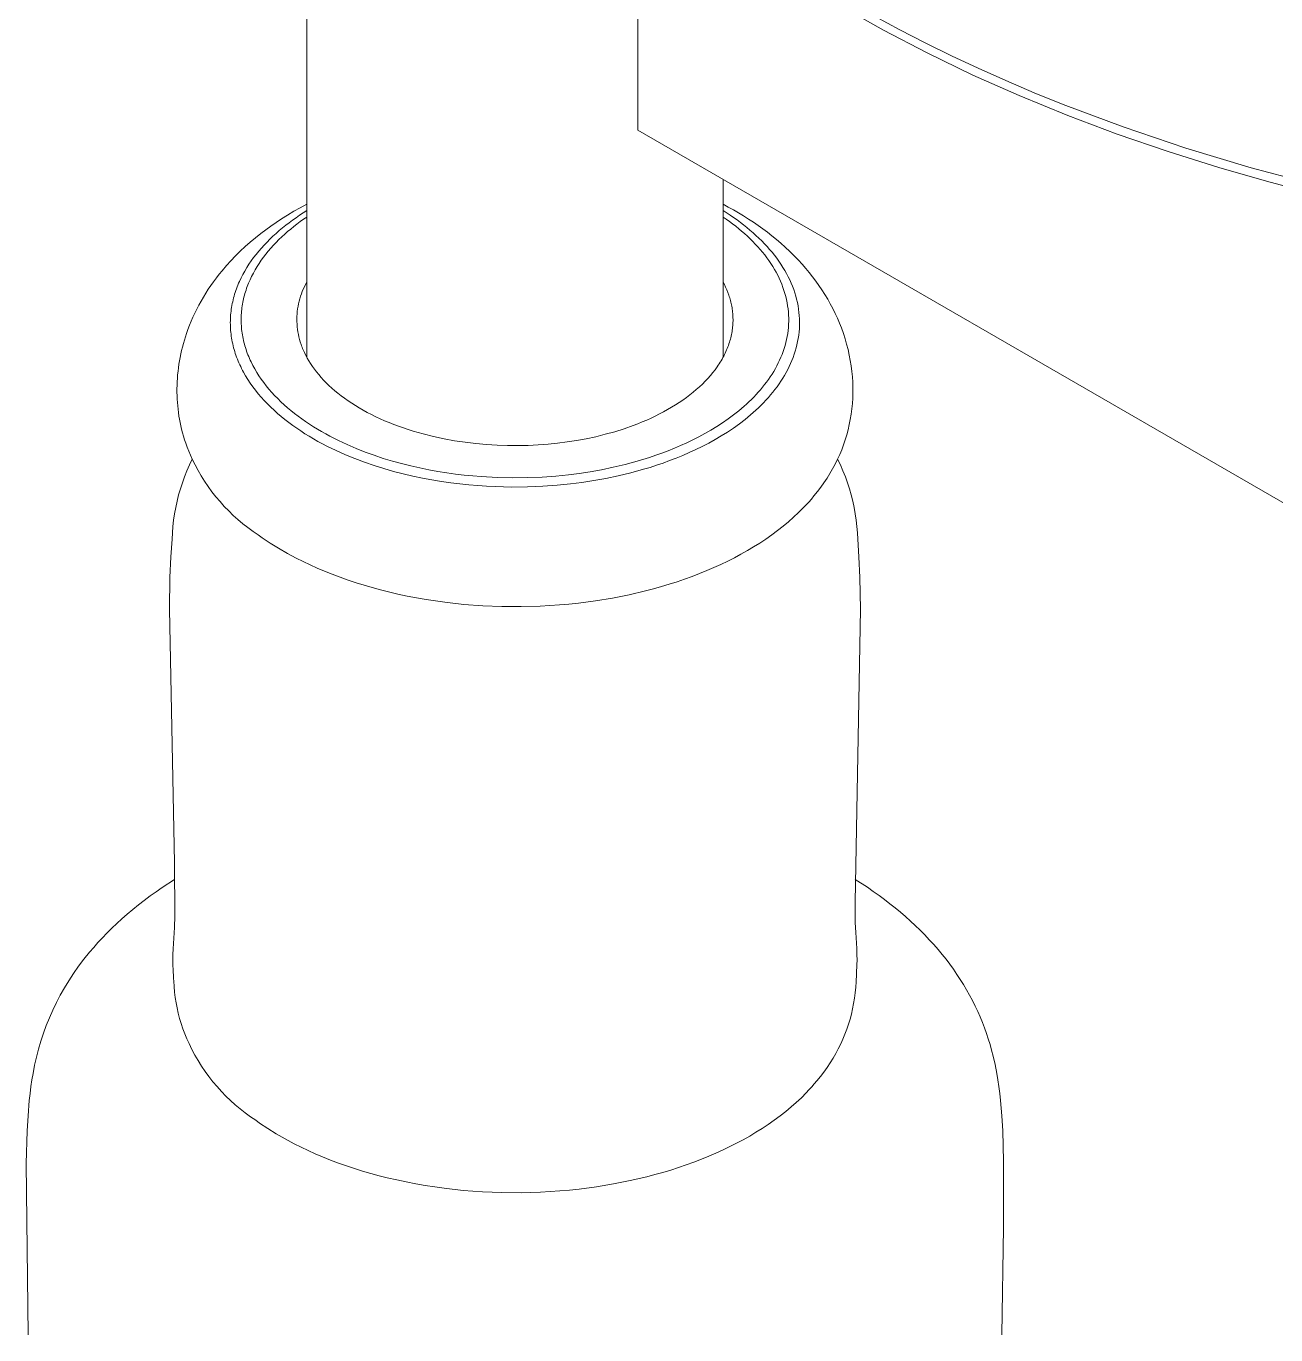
# Model space of a CAD drawing. Header units: inches. Extents: x -12 to 136, y -5 to 104.
# Drawn here: x 118.91 to 124.62, y 55.64 to 61.62 of the extents above; entities that cross this region are included whole.
import ezdxf

# ---------------------------------------------------------------- set-up
doc = ezdxf.new("R2010")
doc.units = ezdxf.units.IN
doc.layers.add('ZANO_R', color=7, linetype='Continuous', lineweight=0)

msp = doc.modelspace()

# ---------------------------------------------------------------- linework, layer by layer
at = {"layer": 'ZANO_R'}
for p, q in [((120.18841, 60.10817), (120.18841, 78.53683)), ((121.70017, 62.39233), (121.70017, 61.14551)), ((122.82327, 61.60246), (122.62817, 61.71258)), ((122.78504, 61.66545), (122.89779, 61.60473)), ((123.02192, 61.49886), (122.82327, 61.60246)), ((122.89779, 61.60473), (123.01387, 61.54499)), ((123.01387, 61.54499), (123.13329, 61.48629)), ((123.23119, 61.39805), (123.02192, 61.49886)), ((123.13329, 61.48629), (123.25601, 61.42872)), ((123.25601, 61.42872), (123.38201, 61.37236)), ((123.44346, 61.30372), (123.23119, 61.39805)), ((123.38201, 61.37236), (123.51125, 61.31728)), ((123.66557, 61.21284), (123.44346, 61.30372)), ((123.51125, 61.31728), (123.64369, 61.26358)), ((123.64369, 61.26358), (123.91796, 61.16059)), ((123.89021, 61.1284), (123.66557, 61.21284)), ((121.70017, 61.14551), (132.94704, 54.65213)), ((124.12379, 61.048), (123.89021, 61.1284)), ((123.91796, 61.16059), (124.20433, 61.06404)), ((124.35947, 60.97398), (124.12379, 61.048)), ((124.20433, 61.06404), (124.50221, 60.97455)), ((124.58987, 60.90808), (124.35947, 60.97398)), ((124.50221, 60.97455), (124.81085, 60.89271)), ((122.08999, 60.92044), (122.08999, 60.10817)), ((124.82183, 60.84785), (124.58987, 60.90808)), ((120.15864, 60.79178), (120.18841, 60.80775)), ((122.08999, 60.80775), (122.11383, 60.79503)), ((120.07263, 60.7405), (120.10074, 60.75815)), ((120.10074, 60.75815), (120.12941, 60.77524)), ((120.13947, 60.74621), (120.12358, 60.73496)), ((120.12941, 60.77524), (120.15864, 60.79178)), ((120.15558, 60.75718), (120.13947, 60.74621)), ((120.18841, 60.77829), (120.15558, 60.75718)), ((120.18841, 60.74922), (120.17324, 60.73878)), ((122.12242, 60.75744), (122.08999, 60.77829)), ((122.08999, 60.74922), (122.10486, 60.73899)), ((122.11383, 60.79503), (122.13743, 60.78189)), ((122.13825, 60.74668), (122.12242, 60.75744)), ((122.13743, 60.78189), (122.16079, 60.76832)), ((122.15379, 60.7357), (122.13825, 60.74668)), ((122.16079, 60.76832), (122.1839, 60.75432)), ((122.1839, 60.75432), (122.20633, 60.74014)), ((119.97833, 60.67381), (120.00118, 60.69114)), ((120.00118, 60.69114), (120.02452, 60.70803)), ((120.02452, 60.70803), (120.04835, 60.72448)), ((120.0626, 60.68716), (120.0481, 60.67451)), ((120.04835, 60.72448), (120.07263, 60.7405)), ((120.07742, 60.69952), (120.0626, 60.68716)), ((120.09254, 60.71161), (120.07742, 60.69952)), ((120.10793, 60.72342), (120.09254, 60.71161)), ((120.11486, 60.69442), (120.10091, 60.68268)), ((120.12358, 60.73496), (120.10793, 60.72342)), ((120.12908, 60.7059), (120.11486, 60.69442)), ((120.14356, 60.71712), (120.12908, 60.7059)), ((120.15829, 60.72808), (120.14356, 60.71712)), ((120.17324, 60.73878), (120.15829, 60.72808)), ((122.10486, 60.73899), (122.11946, 60.72855)), ((122.11946, 60.72855), (122.13378, 60.71791)), ((122.13378, 60.71791), (122.14782, 60.70708)), ((122.14782, 60.70708), (122.16156, 60.69604)), ((122.16904, 60.7245), (122.15379, 60.7357)), ((122.16156, 60.69604), (122.17499, 60.68482)), ((122.18398, 60.71308), (122.16904, 60.7245)), ((122.17499, 60.68482), (122.18811, 60.6734)), ((122.19861, 60.70145), (122.18398, 60.71308)), ((122.21291, 60.68961), (122.19861, 60.70145)), ((122.20633, 60.74014), (122.22849, 60.72555)), ((122.22686, 60.67757), (122.21291, 60.68961)), ((122.22849, 60.72555), (122.25036, 60.71052)), ((122.25036, 60.71052), (122.27192, 60.69506)), ((122.27192, 60.69506), (122.2928, 60.67943)), ((119.90715, 60.6141), (119.93026, 60.63453)), ((119.93026, 60.63453), (119.95399, 60.65444)), ((119.95399, 60.65444), (119.97833, 60.67381)), ((120.00663, 60.63496), (119.99356, 60.62124)), ((120.02009, 60.64841), (120.00663, 60.63496)), ((120.03392, 60.6616), (120.02009, 60.64841)), ((120.0481, 60.67451), (120.03392, 60.6616)), ((120.04823, 60.63322), (120.03592, 60.62023)), ((120.0609, 60.64596), (120.04823, 60.63322)), ((120.07392, 60.65845), (120.0609, 60.64596)), ((120.08726, 60.67069), (120.07392, 60.65845)), ((120.10091, 60.68268), (120.08726, 60.67069)), ((122.18811, 60.6734), (122.20089, 60.6618)), ((122.20089, 60.6618), (122.21332, 60.65003)), ((122.21332, 60.65003), (122.22541, 60.63807)), ((122.22541, 60.63807), (122.23713, 60.62595)), ((122.24046, 60.66532), (122.22686, 60.67757)), ((122.23713, 60.62595), (122.24848, 60.61367)), ((122.25369, 60.65289), (122.24046, 60.66532)), ((122.26654, 60.64026), (122.25369, 60.65289)), ((122.279, 60.62745), (122.26654, 60.64026)), ((122.29106, 60.61446), (122.279, 60.62745)), ((122.2928, 60.67943), (122.31336, 60.66337)), ((122.31336, 60.66337), (122.33357, 60.64688)), ((122.33357, 60.64688), (122.35342, 60.62995)), ((122.35342, 60.62995), (122.37448, 60.61116)), ((119.84175, 60.54966), (119.86288, 60.57166)), ((119.86288, 60.57166), (119.88468, 60.59314)), ((119.88468, 60.59314), (119.90715, 60.6141)), ((119.94551, 60.56382), (119.93465, 60.54886)), ((119.95685, 60.57855), (119.94551, 60.56382)), ((119.96865, 60.59303), (119.95685, 60.57855)), ((119.98089, 60.60726), (119.96865, 60.59303)), ((119.99062, 60.56593), (119.98036, 60.55179)), ((119.99356, 60.62124), (119.98089, 60.60726)), ((120.00132, 60.57985), (119.99062, 60.56593)), ((120.01244, 60.59354), (120.00132, 60.57985)), ((120.02398, 60.607), (120.01244, 60.59354)), ((120.03592, 60.62023), (120.02398, 60.607)), ((122.24848, 60.61367), (122.25945, 60.60122)), ((122.25945, 60.60122), (122.27002, 60.58863)), ((122.27002, 60.58863), (122.28019, 60.57588)), ((122.28019, 60.57588), (122.28996, 60.563)), ((122.30271, 60.60131), (122.29106, 60.61446)), ((122.31394, 60.58798), (122.30271, 60.60131)), ((122.32474, 60.5745), (122.31394, 60.58798)), ((122.33509, 60.56087), (122.32474, 60.5745)), ((122.37448, 60.61116), (122.39506, 60.59185)), ((122.39506, 60.59185), (122.41516, 60.57204)), ((122.41516, 60.57204), (122.43473, 60.55171)), ((119.78825, 60.4876), (119.80163, 60.50408)), ((119.80163, 60.50408), (119.82133, 60.52713)), ((119.82133, 60.52713), (119.84175, 60.54966)), ((119.91444, 60.51825), (119.90512, 60.50261)), ((119.92428, 60.53367), (119.91444, 60.51825)), ((119.93465, 60.54886), (119.92428, 60.53367)), ((119.95243, 60.50811), (119.94412, 60.49315)), ((119.96126, 60.52287), (119.95243, 60.50811)), ((119.97057, 60.53743), (119.96126, 60.52287)), ((119.98036, 60.55179), (119.97057, 60.53743)), ((122.28996, 60.563), (122.2993, 60.54998)), ((122.2993, 60.54998), (122.30822, 60.53684)), ((122.30822, 60.53684), (122.31671, 60.52357)), ((122.31671, 60.52357), (122.32475, 60.5102)), ((122.32475, 60.5102), (122.33235, 60.49672)), ((122.34499, 60.54709), (122.33509, 60.56087)), ((122.35444, 60.53317), (122.34499, 60.54709)), ((122.36342, 60.51913), (122.35444, 60.53317)), ((122.37192, 60.50496), (122.36342, 60.51913)), ((122.37994, 60.49068), (122.37192, 60.50496)), ((122.43473, 60.55171), (122.45145, 60.53346)), ((122.45145, 60.53346), (122.46774, 60.51482)), ((122.46774, 60.51482), (122.48357, 60.4958)), ((119.75026, 60.43649), (119.76255, 60.4538)), ((119.76255, 60.4538), (119.77522, 60.47084)), ((119.77522, 60.47084), (119.78825, 60.4876)), ((119.87695, 60.44632), (119.87351, 60.4381)), ((119.88054, 60.4545), (119.87695, 60.44632)), ((119.88815, 60.47073), (119.88054, 60.4545)), ((119.89636, 60.48677), (119.88815, 60.47073)), ((119.90512, 60.50261), (119.89636, 60.48677)), ((119.92239, 60.44721), (119.91925, 60.43941)), ((119.92908, 60.4627), (119.92239, 60.44721)), ((119.93633, 60.47801), (119.92908, 60.4627)), ((119.94412, 60.49315), (119.93633, 60.47801)), ((120.18274, 60.44149), (120.18841, 60.45181)), ((122.08999, 60.45181), (122.09602, 60.44031)), ((122.33235, 60.49672), (122.3395, 60.48314)), ((122.3395, 60.48314), (122.34619, 60.46947)), ((122.34619, 60.46947), (122.35241, 60.45571)), ((122.35241, 60.45571), (122.35817, 60.44188)), ((122.38747, 60.4763), (122.37994, 60.49068)), ((122.39451, 60.46182), (122.38747, 60.4763)), ((122.40105, 60.44725), (122.39451, 60.46182)), ((122.40708, 60.4326), (122.40105, 60.44725)), ((122.48357, 60.4958), (122.49892, 60.47639)), ((122.49892, 60.47639), (122.51379, 60.45661)), ((122.51379, 60.45661), (122.52815, 60.43646)), ((119.71577, 60.38296), (119.72686, 60.40106)), ((119.72686, 60.40106), (119.73836, 60.41891)), ((119.73836, 60.41891), (119.75026, 60.43649)), ((119.85618, 60.38791), (119.85385, 60.37942)), ((119.85867, 60.39637), (119.85618, 60.38791)), ((119.86132, 60.40479), (119.85867, 60.39637)), ((119.86413, 60.41317), (119.86132, 60.40479)), ((119.8671, 60.42152), (119.86413, 60.41317)), ((119.87023, 60.42983), (119.8671, 60.42152)), ((119.87351, 60.4381), (119.87023, 60.42983)), ((119.90349, 60.39185), (119.90138, 60.38381)), ((119.90574, 60.39986), (119.90349, 60.39185)), ((119.90815, 60.40784), (119.90574, 60.39986)), ((119.9107, 60.41578), (119.90815, 60.40784)), ((119.91341, 60.4237), (119.9107, 60.41578)), ((119.91626, 60.43157), (119.91341, 60.4237)), ((119.91925, 60.43941), (119.91626, 60.43157)), ((120.15643, 60.37605), (120.15988, 60.38731)), ((120.15988, 60.38731), (120.16371, 60.39845)), ((120.16371, 60.39845), (120.16791, 60.40945)), ((120.16791, 60.40945), (120.17249, 60.42029)), ((120.17249, 60.42029), (120.17744, 60.43098)), ((120.17744, 60.43098), (120.18274, 60.44149)), ((122.09602, 60.44031), (122.10166, 60.42861)), ((122.10166, 60.42861), (122.10691, 60.41673)), ((122.10691, 60.41673), (122.11178, 60.40468)), ((122.11178, 60.40468), (122.11624, 60.39249)), ((122.11624, 60.39249), (122.11834, 60.38623)), ((122.11834, 60.38623), (122.12032, 60.37994)), ((122.35817, 60.44188), (122.36346, 60.42799)), ((122.36346, 60.42799), (122.36827, 60.41404)), ((122.36827, 60.41404), (122.3726, 60.40003)), ((122.3726, 60.40003), (122.37646, 60.38599)), ((122.37646, 60.38599), (122.37983, 60.37191)), ((122.41261, 60.41788), (122.40708, 60.4326)), ((122.41762, 60.4031), (122.41261, 60.41788)), ((122.42212, 60.38827), (122.41762, 60.4031)), ((122.4261, 60.37339), (122.42212, 60.38827)), ((122.52815, 60.43646), (122.54199, 60.41595)), ((122.54199, 60.41595), (122.55527, 60.39507)), ((122.55527, 60.39507), (122.56794, 60.37395)), ((119.67697, 60.31069), (119.68594, 60.32887)), ((119.68594, 60.32887), (119.69532, 60.34685)), ((119.69532, 60.34685), (119.7051, 60.36461)), ((119.7051, 60.36461), (119.71577, 60.38296)), ((119.84337, 60.32786), (119.84222, 60.31918)), ((119.84469, 60.33652), (119.84337, 60.32786)), ((119.84619, 60.34515), (119.84469, 60.33652)), ((119.84785, 60.35376), (119.84619, 60.34515)), ((119.84968, 60.36234), (119.84785, 60.35376)), ((119.85168, 60.3709), (119.84968, 60.36234)), ((119.85385, 60.37942), (119.85168, 60.3709)), ((119.89102, 60.3268), (119.89018, 60.31857)), ((119.89203, 60.33501), (119.89102, 60.3268)), ((119.89319, 60.3432), (119.89203, 60.33501)), ((119.89452, 60.35137), (119.89319, 60.3432)), ((119.896, 60.35952), (119.89452, 60.35137)), ((119.89764, 60.36764), (119.896, 60.35952)), ((119.89943, 60.37574), (119.89764, 60.36764)), ((119.90138, 60.38381), (119.89943, 60.37574)), ((120.14507, 60.31836), (120.14655, 60.33004)), ((120.14655, 60.33004), (120.14843, 60.34166)), ((120.14843, 60.34166), (120.1507, 60.35321)), ((120.1507, 60.35321), (120.15337, 60.36468)), ((120.15337, 60.36468), (120.15643, 60.37605)), ((122.12032, 60.37994), (122.1222, 60.3736)), ((122.1222, 60.3736), (122.12395, 60.36723)), ((122.12395, 60.36723), (122.12559, 60.36081)), ((122.12559, 60.36081), (122.12712, 60.35436)), ((122.12712, 60.35436), (122.12852, 60.34787)), ((122.12852, 60.34787), (122.12979, 60.34135)), ((122.12979, 60.34135), (122.13095, 60.33479)), ((122.13095, 60.33479), (122.13197, 60.32819)), ((122.13197, 60.32819), (122.13287, 60.32156)), ((122.37983, 60.37191), (122.38273, 60.3578)), ((122.38273, 60.3578), (122.38513, 60.34368)), ((122.38513, 60.34368), (122.38706, 60.32954)), ((122.38706, 60.32954), (122.3885, 60.31541)), ((122.42956, 60.35847), (122.4261, 60.37339)), ((122.4325, 60.34353), (122.42956, 60.35847)), ((122.43492, 60.32858), (122.4325, 60.34353)), ((122.43682, 60.31361), (122.43492, 60.32858)), ((122.56794, 60.37395), (122.58003, 60.35248)), ((122.58003, 60.35248), (122.59153, 60.3307)), ((122.59153, 60.3307), (122.60242, 60.3086)), ((119.65246, 60.25448), (119.66022, 60.27349)), ((119.66022, 60.27349), (119.66843, 60.29231)), ((119.66843, 60.29231), (119.67697, 60.31069)), ((119.83908, 60.27549), (119.83899, 60.26671)), ((119.83899, 60.26671), (119.83907, 60.25792)), ((119.83936, 60.28426), (119.83908, 60.27549)), ((119.83981, 60.29301), (119.83936, 60.28426)), ((119.84044, 60.30175), (119.83981, 60.29301)), ((119.84124, 60.31047), (119.84044, 60.30175)), ((119.84222, 60.31918), (119.84124, 60.31047)), ((119.88843, 60.28549), (119.8884, 60.27719)), ((119.8884, 60.27719), (119.88854, 60.26889)), ((119.88862, 60.29378), (119.88843, 60.28549)), ((119.88854, 60.26889), (119.88884, 60.26057)), ((119.88898, 60.30206), (119.88862, 60.29378)), ((119.8895, 60.31032), (119.88898, 60.30206)), ((119.89018, 60.31857), (119.8895, 60.31032)), ((120.14302, 60.28311), (120.1433, 60.29488)), ((120.14315, 60.27133), (120.14302, 60.28311)), ((120.14367, 60.25957), (120.14315, 60.27133)), ((120.1433, 60.29488), (120.14398, 60.30663)), ((120.14398, 60.30663), (120.14507, 60.31836)), ((122.13287, 60.32156), (122.13364, 60.3149)), ((122.13364, 60.3149), (122.13428, 60.30821)), ((122.13428, 60.30821), (122.13478, 60.30149)), ((122.13478, 60.30149), (122.13515, 60.29474)), ((122.13524, 60.26749), (122.13491, 60.26061)), ((122.13515, 60.29474), (122.13538, 60.28797)), ((122.13543, 60.27434), (122.13524, 60.26749)), ((122.13538, 60.28797), (122.13548, 60.28116)), ((122.13548, 60.28116), (122.13543, 60.27434)), ((122.3885, 60.31541), (122.38946, 60.30128)), ((122.38946, 60.30128), (122.38994, 60.28717)), ((122.38995, 60.27308), (122.38948, 60.25902)), ((122.38994, 60.28717), (122.38995, 60.27308)), ((122.4382, 60.29865), (122.43682, 60.31361)), ((122.43906, 60.28369), (122.4382, 60.29865)), ((122.43941, 60.26876), (122.43906, 60.28369)), ((122.43924, 60.25385), (122.43941, 60.26876)), ((122.60242, 60.3086), (122.61237, 60.28693)), ((122.61237, 60.28693), (122.62171, 60.26499)), ((122.62171, 60.26499), (122.63044, 60.2428)), ((119.63362, 60.20162), (119.63866, 60.21688)), ((119.63866, 60.21688), (119.64534, 60.23576)), ((119.64534, 60.23576), (119.65246, 60.25448)), ((119.83907, 60.25792), (119.83932, 60.24912)), ((119.83932, 60.24912), (119.83976, 60.24032)), ((119.83976, 60.24032), (119.84038, 60.23151)), ((119.84038, 60.23151), (119.84118, 60.2227)), ((119.84118, 60.2227), (119.84215, 60.21388)), ((119.84215, 60.21388), (119.84331, 60.20507)), ((119.84331, 60.20507), (119.84465, 60.19626)), ((119.88884, 60.26057), (119.88932, 60.25225)), ((119.88932, 60.25225), (119.88995, 60.24393)), ((119.88995, 60.24393), (119.89076, 60.2356)), ((119.89076, 60.2356), (119.89173, 60.22727)), ((119.89173, 60.22727), (119.89287, 60.21894)), ((119.89287, 60.21894), (119.89418, 60.21062)), ((119.89418, 60.21062), (119.89565, 60.2023)), ((120.1446, 60.24783), (120.14367, 60.25957)), ((120.14592, 60.23613), (120.1446, 60.24783)), ((120.14765, 60.22448), (120.14592, 60.23613)), ((120.14977, 60.2129), (120.14765, 60.22448)), ((120.15228, 60.2014), (120.14977, 60.2129)), ((122.12698, 60.20501), (122.1253, 60.198)), ((122.12849, 60.21201), (122.12698, 60.20501)), ((122.12986, 60.21899), (122.12849, 60.21201)), ((122.13107, 60.22597), (122.12986, 60.21899)), ((122.13214, 60.23293), (122.13107, 60.22597)), ((122.13305, 60.23988), (122.13214, 60.23293)), ((122.13382, 60.24681), (122.13305, 60.23988)), ((122.13444, 60.25372), (122.13382, 60.24681)), ((122.13491, 60.26061), (122.13444, 60.25372)), ((122.38525, 60.2171), (122.38292, 60.20325)), ((122.38713, 60.23102), (122.38525, 60.2171)), ((122.38854, 60.245), (122.38713, 60.23102)), ((122.38948, 60.25902), (122.38854, 60.245)), ((122.43349, 60.19468), (122.43568, 60.20939)), ((122.43568, 60.20939), (122.43737, 60.22416)), ((122.43737, 60.22416), (122.43855, 60.23898)), ((122.43855, 60.23898), (122.43924, 60.25385)), ((122.63044, 60.2428), (122.63974, 60.21688)), ((122.63974, 60.21688), (122.64758, 60.19266)), ((119.61646, 60.13965), (119.6203, 60.15527)), ((119.6203, 60.15527), (119.62444, 60.1708)), ((119.62444, 60.1708), (119.62888, 60.18625)), ((119.62888, 60.18625), (119.63362, 60.20162)), ((119.84465, 60.19626), (119.84617, 60.18745)), ((119.84617, 60.18745), (119.84787, 60.17865)), ((119.84787, 60.17865), (119.84975, 60.16986)), ((119.84975, 60.16986), (119.85181, 60.16108)), ((119.85181, 60.16108), (119.85405, 60.15231)), ((119.85405, 60.15231), (119.85647, 60.14355)), ((119.89565, 60.2023), (119.89729, 60.19399)), ((119.89729, 60.19399), (119.8991, 60.18568)), ((119.8991, 60.18568), (119.90108, 60.17739)), ((119.90108, 60.17739), (119.90323, 60.1691)), ((119.90323, 60.1691), (119.90554, 60.16083)), ((119.90554, 60.16083), (119.90802, 60.15258)), ((119.90802, 60.15258), (119.91066, 60.14433)), ((120.15519, 60.18999), (120.15228, 60.2014)), ((120.15848, 60.17868), (120.15519, 60.18999)), ((120.16216, 60.1675), (120.15848, 60.17868)), ((120.16438, 60.16126), (120.16216, 60.1675)), ((120.16673, 60.15501), (120.16438, 60.16126)), ((120.16921, 60.14874), (120.16673, 60.15501)), ((120.17182, 60.14246), (120.16921, 60.14874)), ((122.10924, 60.14885), (122.10631, 60.14184)), ((122.11201, 60.15588), (122.10924, 60.14885)), ((122.11462, 60.1629), (122.11201, 60.15588)), ((122.11707, 60.16992), (122.11462, 60.1629)), ((122.11936, 60.17695), (122.11707, 60.16992)), ((122.1215, 60.18397), (122.11936, 60.17695)), ((122.12348, 60.19099), (122.1215, 60.18397)), ((122.1253, 60.198), (122.12348, 60.19099)), ((122.36912, 60.14858), (122.36458, 60.13514)), ((122.37323, 60.16212), (122.36912, 60.14858)), ((122.37691, 60.17575), (122.37323, 60.16212)), ((122.38014, 60.18946), (122.37691, 60.17575)), ((122.38292, 60.20325), (122.38014, 60.18946)), ((122.41988, 60.13662), (122.424, 60.151)), ((122.424, 60.151), (122.42764, 60.16547)), ((122.42764, 60.16547), (122.43081, 60.18004)), ((122.43081, 60.18004), (122.43349, 60.19468)), ((122.64758, 60.19266), (122.65467, 60.16821)), ((122.65467, 60.16821), (122.66101, 60.14355)), ((119.60423, 60.0765), (119.60682, 60.0924)), ((119.60682, 60.0924), (119.60972, 60.10822)), ((119.60972, 60.10822), (119.61294, 60.12397)), ((119.61294, 60.12397), (119.61646, 60.13965)), ((119.85647, 60.14355), (119.85907, 60.13481)), ((119.85907, 60.13481), (119.86185, 60.12608)), ((119.86185, 60.12608), (119.86481, 60.11738)), ((119.86481, 60.11738), (119.86795, 60.10869)), ((119.86795, 60.10869), (119.87126, 60.10003)), ((119.87126, 60.10003), (119.87475, 60.09139)), ((119.87475, 60.09139), (119.87841, 60.08278)), ((119.91066, 60.14433), (119.91347, 60.13611)), ((119.91347, 60.13611), (119.91644, 60.12791)), ((119.91644, 60.12791), (119.91958, 60.11973)), ((119.91958, 60.11973), (119.92289, 60.11157)), ((119.92289, 60.11157), (119.92635, 60.10343)), ((119.92635, 60.10343), (119.92998, 60.09532)), ((119.92998, 60.09532), (119.93377, 60.08724)), ((119.93377, 60.08724), (119.94183, 60.07117)), ((120.17745, 60.12988), (120.17182, 60.14246)), ((120.18362, 60.11727), (120.17745, 60.12988)), ((120.19035, 60.10463), (120.18362, 60.11727)), ((120.19764, 60.09199), (120.19035, 60.10463)), ((120.20549, 60.07936), (120.19764, 60.09199)), ((122.07716, 60.08609), (122.0728, 60.07919)), ((122.08136, 60.093), (122.07716, 60.08609)), ((122.08541, 60.09994), (122.08136, 60.093)), ((122.08929, 60.10689), (122.08541, 60.09994)), ((122.09302, 60.11385), (122.08929, 60.10689)), ((122.09658, 60.12083), (122.09302, 60.11385)), ((122.09998, 60.12783), (122.09658, 60.12083)), ((122.10323, 60.13483), (122.09998, 60.12783)), ((122.10631, 60.14184), (122.10323, 60.13483)), ((122.34848, 60.09545), (122.3423, 60.08246)), ((122.35425, 60.10857), (122.34848, 60.09545)), ((122.35963, 60.1218), (122.35425, 60.10857)), ((122.36458, 60.13514), (122.35963, 60.1218)), ((122.39883, 60.08016), (122.40476, 60.0941)), ((122.40476, 60.0941), (122.41025, 60.10816)), ((122.41025, 60.10816), (122.4153, 60.12233)), ((122.4153, 60.12233), (122.41988, 60.13662)), ((122.66101, 60.14355), (122.66657, 60.11871)), ((122.66657, 60.11871), (122.67131, 60.09396)), ((122.67131, 60.09396), (122.67527, 60.06907)), ((119.59711, 60.01249), (119.5984, 60.02854)), ((119.5984, 60.02854), (119.60002, 60.04457)), ((119.60002, 60.04457), (119.60196, 60.06056)), ((119.60196, 60.06056), (119.60423, 60.0765)), ((119.87841, 60.08278), (119.88225, 60.0742)), ((119.88225, 60.0742), (119.88627, 60.06565)), ((119.88627, 60.06565), (119.89046, 60.05713)), ((119.89046, 60.05713), (119.89481, 60.04864)), ((119.89481, 60.04864), (119.89934, 60.04019)), ((119.89934, 60.04019), (119.90891, 60.02339)), ((119.94183, 60.07117), (119.95052, 60.05523)), ((119.95052, 60.05523), (119.95983, 60.03943)), ((119.95983, 60.03943), (119.96976, 60.02378)), ((120.21393, 60.06673), (120.20549, 60.07936)), ((120.22294, 60.05413), (120.21393, 60.06673)), ((120.23253, 60.04158), (120.22294, 60.05413)), ((120.24272, 60.02907), (120.23253, 60.04158)), ((120.25349, 60.01663), (120.24272, 60.02907)), ((122.04331, 60.03836), (122.03223, 60.025)), ((122.05377, 60.05186), (122.04331, 60.03836)), ((122.0636, 60.06547), (122.05377, 60.05186)), ((122.06828, 60.07232), (122.0636, 60.06547)), ((122.0728, 60.07919), (122.06828, 60.07232)), ((122.31382, 60.0318), (122.30579, 60.01949)), ((122.32149, 60.04426), (122.31382, 60.0318)), ((122.3288, 60.05686), (122.32149, 60.04426)), ((122.33574, 60.06959), (122.3288, 60.05686)), ((122.3423, 60.08246), (122.33574, 60.06959)), ((122.36289, 60.01251), (122.37088, 60.02575)), ((122.37088, 60.02575), (122.37848, 60.03914)), ((122.37848, 60.03914), (122.38568, 60.05268)), ((122.38568, 60.05268), (122.39247, 60.06635)), ((122.39247, 60.06635), (122.39883, 60.08016)), ((122.67527, 60.06907), (122.67844, 60.04407)), ((122.67844, 60.04407), (122.68081, 60.01898)), ((119.59523, 59.96421), (119.59552, 59.98032)), ((119.59552, 59.98032), (119.59615, 59.99641)), ((119.59615, 59.99641), (119.59711, 60.01249)), ((119.90891, 60.02339), (119.91914, 60.00676)), ((119.91914, 60.00676), (119.93002, 59.9903)), ((119.93002, 59.9903), (119.94154, 59.97403)), ((119.94154, 59.97403), (119.95369, 59.95796)), ((119.96976, 60.02378), (119.98029, 60.0083)), ((119.98029, 60.0083), (119.99141, 59.993)), ((119.99141, 59.993), (120.0031, 59.97788)), ((120.0031, 59.97788), (120.01536, 59.96297)), ((120.26485, 60.00426), (120.25349, 60.01663)), ((120.27681, 59.99198), (120.26485, 60.00426)), ((120.28935, 59.97981), (120.27681, 59.99198)), ((120.30248, 59.96776), (120.28935, 59.97981)), ((120.3162, 59.95583), (120.30248, 59.96776)), ((121.98189, 59.97315), (121.96785, 59.96066)), ((121.99536, 59.98585), (121.98189, 59.97315)), ((122.00824, 59.99873), (121.99536, 59.98585)), ((122.02054, 60.01178), (122.00824, 59.99873)), ((122.03223, 60.025), (122.02054, 60.01178)), ((122.27038, 59.9718), (122.26075, 59.96028)), ((122.27971, 59.98348), (122.27038, 59.9718)), ((122.28873, 59.99533), (122.27971, 59.98348)), ((122.29743, 60.00734), (122.28873, 59.99533)), ((122.30579, 60.01949), (122.29743, 60.00734)), ((122.32719, 59.96117), (122.33665, 59.97375)), ((122.33665, 59.97375), (122.34576, 59.98651)), ((122.34576, 59.98651), (122.35451, 59.99943)), ((122.35451, 59.99943), (122.36289, 60.01251)), ((122.68081, 60.01898), (122.68234, 59.9946)), ((122.68234, 59.9946), (122.6831, 59.97017)), ((122.6831, 59.97017), (122.68309, 59.94574)), ((119.59526, 59.94865), (119.59523, 59.96421)), ((119.59562, 59.93309), (119.59526, 59.94865)), ((119.59629, 59.91754), (119.59562, 59.93309)), ((119.59728, 59.902), (119.59629, 59.91754)), ((119.95369, 59.95796), (119.96646, 59.94209)), ((119.96646, 59.94209), (119.97982, 59.92645)), ((119.97982, 59.92645), (119.99376, 59.91104)), ((119.99376, 59.91104), (120.00826, 59.89587)), ((120.01536, 59.96297), (120.02817, 59.94826)), ((120.02817, 59.94826), (120.04151, 59.93377)), ((120.04151, 59.93377), (120.05537, 59.91951)), ((120.05537, 59.91951), (120.06973, 59.90549)), ((120.33049, 59.94405), (120.3162, 59.95583)), ((120.34536, 59.93243), (120.33049, 59.94405)), ((120.3608, 59.92098), (120.34536, 59.93243)), ((120.3768, 59.90971), (120.3608, 59.92098)), ((120.39335, 59.89865), (120.3768, 59.90971)), ((121.90629, 59.91296), (121.88964, 59.90166)), ((121.92246, 59.92453), (121.90629, 59.91296)), ((121.93812, 59.93634), (121.92246, 59.92453)), ((121.95325, 59.94839), (121.93812, 59.93634)), ((121.96785, 59.96066), (121.95325, 59.94839)), ((122.21941, 59.91591), (122.20843, 59.90526)), ((122.23015, 59.92674), (122.21941, 59.91591)), ((122.24062, 59.93775), (122.23015, 59.92674)), ((122.25082, 59.94893), (122.24062, 59.93775)), ((122.26075, 59.96028), (122.25082, 59.94893)), ((122.27504, 59.90091), (122.28608, 59.91259)), ((122.28608, 59.91259), (122.29683, 59.92446)), ((122.29683, 59.92446), (122.30727, 59.93652)), ((122.30727, 59.93652), (122.3174, 59.94875)), ((122.3174, 59.94875), (122.32719, 59.96117)), ((122.6823, 59.92132), (122.68073, 59.89694)), ((122.68309, 59.94574), (122.6823, 59.92132)), ((119.59859, 59.88649), (119.59728, 59.902)), ((119.60022, 59.87102), (119.59859, 59.88649)), ((119.60217, 59.85558), (119.60022, 59.87102)), ((119.60444, 59.84018), (119.60217, 59.85558)), ((120.00826, 59.89587), (120.02331, 59.88096)), ((120.02331, 59.88096), (120.03889, 59.8663)), ((120.03889, 59.8663), (120.05497, 59.85192)), ((120.05497, 59.85192), (120.07154, 59.83781)), ((120.06973, 59.90549), (120.08457, 59.89171)), ((120.08457, 59.89171), (120.09988, 59.87819)), ((120.09988, 59.87819), (120.11564, 59.86492)), ((120.11564, 59.86492), (120.13183, 59.85192)), ((120.13183, 59.85192), (120.14844, 59.8392)), ((120.41043, 59.88779), (120.39335, 59.89865)), ((120.42804, 59.87716), (120.41043, 59.88779)), ((120.44617, 59.86676), (120.42804, 59.87716)), ((120.4648, 59.85661), (120.44617, 59.86676)), ((120.48391, 59.84673), (120.4648, 59.85661)), ((120.50348, 59.83711), (120.48391, 59.84673)), ((121.79971, 59.84937), (121.78054, 59.83982)), ((121.81851, 59.85924), (121.79971, 59.84937)), ((121.83693, 59.86941), (121.81851, 59.85924)), ((121.85494, 59.87987), (121.83693, 59.86941)), ((121.87251, 59.89063), (121.85494, 59.87987)), ((121.88964, 59.90166), (121.87251, 59.89063)), ((122.16221, 59.86447), (122.13787, 59.84518)), ((122.17409, 59.8744), (122.16221, 59.86447)), ((122.18575, 59.8845), (122.17409, 59.8744)), ((122.19721, 59.89479), (122.18575, 59.8845)), ((122.20843, 59.90526), (122.19721, 59.89479)), ((122.21584, 59.84537), (122.22817, 59.85609)), ((122.22817, 59.85609), (122.24027, 59.867)), ((122.24027, 59.867), (122.25213, 59.87811)), ((122.25213, 59.87811), (122.26372, 59.88941)), ((122.26372, 59.88941), (122.27504, 59.90091)), ((122.67521, 59.8484), (122.67126, 59.82429)), ((122.67837, 59.87262), (122.67521, 59.8484)), ((122.68073, 59.89694), (122.67837, 59.87262)), ((119.607, 59.82506), (119.60444, 59.84018)), ((119.60988, 59.80999), (119.607, 59.82506)), ((119.61307, 59.79499), (119.60988, 59.80999)), ((119.61657, 59.78006), (119.61307, 59.79499)), ((120.07154, 59.83781), (120.08859, 59.82399)), ((120.08859, 59.82399), (120.10608, 59.81047)), ((120.10608, 59.81047), (120.12399, 59.79724)), ((120.12399, 59.79724), (120.14232, 59.78431)), ((120.14844, 59.8392), (120.16543, 59.82675)), ((120.16543, 59.82675), (120.1828, 59.81458)), ((120.1828, 59.81458), (120.20053, 59.8027)), ((120.20053, 59.8027), (120.21859, 59.79112)), ((120.21859, 59.79112), (120.23697, 59.77983)), ((120.52351, 59.82778), (120.50348, 59.83711)), ((120.54397, 59.81874), (120.52351, 59.82778)), ((120.56484, 59.81), (120.54397, 59.81874)), ((120.58611, 59.80157), (120.56484, 59.81)), ((120.60774, 59.79347), (120.58611, 59.80157)), ((120.62972, 59.78569), (120.60774, 59.79347)), ((121.68001, 59.79691), (121.63805, 59.78209)), ((121.70066, 59.80483), (121.68001, 59.79691)), ((121.72106, 59.81309), (121.70066, 59.80483)), ((121.74119, 59.82167), (121.72106, 59.81309)), ((121.76103, 59.83059), (121.74119, 59.82167)), ((121.78054, 59.83982), (121.76103, 59.83059)), ((122.06089, 59.7918), (122.03417, 59.7755)), ((122.08713, 59.80885), (122.06089, 59.7918)), ((122.11282, 59.82664), (122.08713, 59.80885)), ((122.13787, 59.84518), (122.11282, 59.82664)), ((122.13748, 59.78528), (122.16435, 59.80451)), ((122.16435, 59.80451), (122.1905, 59.82454)), ((122.1905, 59.82454), (122.20328, 59.83486)), ((122.20328, 59.83486), (122.21584, 59.84537)), ((122.66659, 59.80073), (122.66115, 59.77733)), ((122.67126, 59.82429), (122.66659, 59.80073)), ((119.62072, 59.76397), (119.61657, 59.78006)), ((119.62524, 59.74797), (119.62072, 59.76397)), ((119.63013, 59.73208), (119.62524, 59.74797)), ((119.63537, 59.71631), (119.63013, 59.73208)), ((120.14232, 59.78431), (120.16103, 59.7717)), ((120.16103, 59.7717), (120.1801, 59.7594)), ((120.1801, 59.7594), (120.19952, 59.74742)), ((120.19952, 59.74742), (120.21926, 59.73575)), ((120.21926, 59.73575), (120.2393, 59.72442)), ((120.23697, 59.77983), (120.25564, 59.76884)), ((120.25564, 59.76884), (120.27459, 59.75815)), ((120.27459, 59.75815), (120.2938, 59.74776)), ((120.2938, 59.74776), (120.33292, 59.7279)), ((120.33292, 59.7279), (120.37285, 59.70925)), ((120.65203, 59.77825), (120.62972, 59.78569)), ((120.67464, 59.77115), (120.65203, 59.77825)), ((120.72068, 59.75801), (120.67464, 59.77115)), ((120.76764, 59.74629), (120.72068, 59.75801)), ((120.81532, 59.73603), (120.76764, 59.74629)), ((120.86353, 59.72725), (120.81532, 59.73603)), ((120.91206, 59.71994), (120.86353, 59.72725)), ((121.42105, 59.72829), (121.37741, 59.72147)), ((121.46482, 59.73638), (121.42105, 59.72829)), ((121.50858, 59.74579), (121.46482, 59.73638)), ((121.55215, 59.75653), (121.50858, 59.74579)), ((121.59536, 59.76863), (121.55215, 59.75653)), ((121.63805, 59.78209), (121.59536, 59.76863)), ((121.95178, 59.73098), (121.9238, 59.71758)), ((121.97954, 59.7451), (121.95178, 59.73098)), ((122.00703, 59.75993), (121.97954, 59.7451)), ((122.03417, 59.7755), (122.00703, 59.75993)), ((122.02439, 59.7164), (122.05334, 59.73243)), ((122.05334, 59.73243), (122.08189, 59.74924)), ((122.08189, 59.74924), (122.10996, 59.76686)), ((122.10996, 59.76686), (122.13748, 59.78528)), ((122.64796, 59.73114), (122.64029, 59.70855)), ((122.65494, 59.75412), (122.64796, 59.73114)), ((122.66115, 59.77733), (122.65494, 59.75412)), ((119.64206, 59.69777), (119.63537, 59.71631)), ((119.64925, 59.67941), (119.64206, 59.69777)), ((119.65693, 59.66126), (119.64925, 59.67941)), ((120.2393, 59.72442), (120.25962, 59.71341)), ((120.25962, 59.71341), (120.2802, 59.70272)), ((120.2802, 59.70272), (120.32205, 59.68235)), ((120.32205, 59.68235), (120.36469, 59.66328)), ((120.37285, 59.70925), (120.41344, 59.69184)), ((120.41344, 59.69184), (120.45454, 59.67563)), ((120.45454, 59.67563), (120.49603, 59.66062)), ((120.96072, 59.7141), (120.91206, 59.71994)), ((121.00932, 59.7097), (120.96072, 59.7141)), ((121.05768, 59.70672), (121.00932, 59.7097)), ((121.10563, 59.70512), (121.05768, 59.70672)), ((121.15301, 59.70485), (121.10563, 59.70512)), ((121.19966, 59.70585), (121.15301, 59.70485)), ((121.24547, 59.70807), (121.19966, 59.70585)), ((121.2903, 59.71144), (121.24547, 59.70807)), ((121.33405, 59.7159), (121.2903, 59.71144)), ((121.37741, 59.72147), (121.33405, 59.7159)), ((121.81077, 59.67076), (121.78249, 59.66067)), ((121.83909, 59.68147), (121.81077, 59.67076)), ((121.8674, 59.69284), (121.83909, 59.68147)), ((121.89565, 59.70487), (121.8674, 59.69284)), ((121.9238, 59.71758), (121.89565, 59.70487)), ((121.90594, 59.65998), (121.93581, 59.67296)), ((121.93581, 59.67296), (121.96556, 59.68668)), ((121.96556, 59.68668), (121.9951, 59.70116)), ((121.9951, 59.70116), (122.02439, 59.7164)), ((122.63188, 59.68623), (122.62275, 59.6642)), ((122.64029, 59.70855), (122.63188, 59.68623)), ((119.64066, 59.59019), (119.65243, 59.61696)), ((119.65243, 59.61696), (119.6651, 59.64332)), ((119.6651, 59.64332), (119.65693, 59.66126)), ((119.6651, 59.64332), (119.67793, 59.61721)), ((119.67793, 59.61721), (119.69165, 59.59155)), ((120.36469, 59.66328), (120.40796, 59.64554)), ((120.40796, 59.64554), (120.45171, 59.62909)), ((120.45171, 59.62909), (120.4958, 59.61392)), ((120.4958, 59.61392), (120.54007, 59.60001)), ((120.49603, 59.66062), (120.53777, 59.6468)), ((120.53777, 59.6468), (120.57964, 59.63413)), ((120.57964, 59.63413), (120.62154, 59.62259)), ((120.62154, 59.62259), (120.66334, 59.61214)), ((120.66334, 59.61214), (120.70496, 59.60276)), ((121.64297, 59.619), (121.58862, 59.60606)), ((121.69826, 59.63399), (121.64297, 59.619)), ((121.75429, 59.65119), (121.69826, 59.63399)), ((121.78249, 59.66067), (121.75429, 59.65119)), ((121.75638, 59.60553), (121.78615, 59.61509)), ((121.78615, 59.61509), (121.81604, 59.6253)), ((121.81604, 59.6253), (121.846, 59.63617)), ((121.846, 59.63617), (121.87598, 59.64772)), ((121.87598, 59.64772), (121.90594, 59.65998)), ((122.60202, 59.6204), (122.59041, 59.5987)), ((122.61291, 59.64248), (122.60202, 59.6204)), ((122.62275, 59.6642), (122.61291, 59.64248)), ((122.6133, 59.64332), (122.62597, 59.61696)), ((122.62597, 59.61696), (122.63774, 59.59019)), ((119.61983, 59.53554), (119.62978, 59.56304)), ((119.62978, 59.56304), (119.64066, 59.59019)), ((119.69165, 59.59155), (119.70626, 59.56639)), ((119.70626, 59.56639), (119.72172, 59.54175)), ((120.54007, 59.60001), (120.58442, 59.58733)), ((120.58442, 59.58733), (120.62871, 59.57585)), ((120.62871, 59.57585), (120.67284, 59.56552)), ((120.67284, 59.56552), (120.71671, 59.5563)), ((120.70496, 59.60276), (120.7463, 59.59439)), ((120.71671, 59.5563), (120.76022, 59.54816)), ((120.7463, 59.59439), (120.78728, 59.58701)), ((120.76022, 59.54816), (120.80328, 59.54105)), ((120.78728, 59.58701), (120.82783, 59.58057)), ((120.82783, 59.58057), (120.86788, 59.57503)), ((120.86788, 59.57503), (120.90738, 59.57035)), ((120.90738, 59.57035), (120.94626, 59.56648)), ((120.94626, 59.56648), (120.9845, 59.56338)), ((120.9845, 59.56338), (121.05887, 59.55933)), ((121.05887, 59.55933), (121.13025, 59.55786)), ((121.13025, 59.55786), (121.19849, 59.55865)), ((121.19849, 59.55865), (121.26351, 59.56141)), ((121.26351, 59.56141), (121.32528, 59.56588)), ((121.32528, 59.56588), (121.38382, 59.57178)), ((121.43291, 59.57803), (121.38382, 59.57178)), ((121.48347, 59.58573), (121.43291, 59.57803)), ((121.53541, 59.59503), (121.48347, 59.58573)), ((121.49904, 59.54489), (121.55409, 59.55481)), ((121.58862, 59.60606), (121.53541, 59.59503)), ((121.55409, 59.55481), (121.61051, 59.56662)), ((121.61051, 59.56662), (121.66814, 59.58049)), ((121.66814, 59.58049), (121.72677, 59.59659)), ((121.72677, 59.59659), (121.75638, 59.60553)), ((122.56514, 59.55646), (122.55112, 59.53537)), ((122.57811, 59.57738), (122.56514, 59.55646)), ((122.59041, 59.5987), (122.57811, 59.57738)), ((122.63774, 59.59019), (122.64861, 59.56304)), ((122.64861, 59.56304), (122.65857, 59.53554)), ((119.60271, 59.47962), (119.6108, 59.50773)), ((119.6108, 59.50773), (119.61983, 59.53554)), ((119.72172, 59.54175), (119.73803, 59.51766)), ((119.73803, 59.51766), (119.75516, 59.49415)), ((119.75516, 59.49415), (119.7731, 59.47124)), ((120.80328, 59.54105), (120.84583, 59.53493)), ((120.84583, 59.53493), (120.8878, 59.52973)), ((120.8878, 59.52973), (120.92912, 59.52543)), ((120.92912, 59.52543), (120.96975, 59.52197)), ((120.96975, 59.52197), (121.00965, 59.5193)), ((121.00965, 59.5193), (121.04878, 59.51739)), ((121.04878, 59.51739), (121.1246, 59.51562)), ((121.1246, 59.51562), (121.19704, 59.51631)), ((121.19704, 59.51631), (121.26602, 59.51915)), ((121.26602, 59.51915), (121.33149, 59.52382)), ((121.33149, 59.52382), (121.39349, 59.53007)), ((121.39349, 59.53007), (121.44547, 59.53669)), ((121.44547, 59.53669), (121.49904, 59.54489)), ((122.52116, 59.49453), (122.50527, 59.4748)), ((122.53645, 59.51472), (122.52116, 59.49453)), ((122.55112, 59.53537), (122.53645, 59.51472)), ((122.65857, 59.53554), (122.6676, 59.50773)), ((122.6676, 59.50773), (122.67569, 59.47962)), ((119.58937, 59.42268), (119.59556, 59.45127)), ((119.59556, 59.45127), (119.60271, 59.47962)), ((119.7731, 59.47124), (119.79182, 59.44897)), ((119.79182, 59.44897), (119.81129, 59.42736)), ((122.46917, 59.43387), (122.4566, 59.42072)), ((122.48147, 59.44728), (122.46917, 59.43387)), ((122.49351, 59.46092), (122.48147, 59.44728)), ((122.50527, 59.4748), (122.49351, 59.46092)), ((122.67569, 59.47962), (122.68283, 59.45127)), ((122.68283, 59.45127), (122.68903, 59.42269)), ((119.57988, 59.36498), (119.58414, 59.39391)), ((119.58414, 59.39391), (119.58937, 59.42268)), ((119.81129, 59.42736), (119.83151, 59.40644)), ((119.83151, 59.40644), (119.85243, 59.38623)), ((119.85243, 59.38623), (119.87404, 59.36675)), ((122.41202, 59.37768), (122.38839, 59.35685)), ((122.43476, 59.39896), (122.41202, 59.37768)), ((122.4566, 59.42072), (122.43476, 59.39896)), ((122.68903, 59.42269), (122.69426, 59.39391)), ((122.69426, 59.39391), (122.69852, 59.36498)), ((119.57427, 59.30677), (119.57658, 59.33592)), ((119.57658, 59.33592), (119.57988, 59.36498)), ((119.87404, 59.36675), (119.89631, 59.34803)), ((119.89631, 59.34803), (119.91922, 59.3301)), ((119.91922, 59.3301), (119.94273, 59.31296)), ((119.94273, 59.31296), (119.96683, 59.29666)), ((122.33852, 59.31659), (122.31229, 59.29717)), ((122.36389, 59.33649), (122.33852, 59.31659)), ((122.38839, 59.35685), (122.36389, 59.33649)), ((122.69852, 59.36498), (122.70181, 59.33592)), ((122.70181, 59.33592), (122.70413, 59.30677)), ((119.56753, 59.19729), (119.57293, 59.27756)), ((119.57293, 59.27756), (119.57427, 59.30677)), ((119.98442, 59.28423), (119.96683, 59.29666)), ((120.02136, 59.25954), (119.98442, 59.28423)), ((120.05971, 59.23573), (120.02136, 59.25954)), ((122.25731, 59.25972), (122.22956, 59.2423)), ((122.28522, 59.27821), (122.25731, 59.25972)), ((122.31229, 59.29717), (122.28522, 59.27821)), ((122.70413, 59.30677), (122.70547, 59.27756)), ((122.70547, 59.27756), (122.71087, 59.19729)), ((119.56302, 59.10217), (119.56753, 59.19729)), ((120.09942, 59.2128), (120.05971, 59.23573)), ((120.14046, 59.19078), (120.09942, 59.2128)), ((120.17207, 59.17488), (120.14046, 59.19078)), ((122.14208, 59.19293), (122.11157, 59.17745)), ((122.17193, 59.2089), (122.14208, 59.19293)), ((122.20109, 59.22536), (122.17193, 59.2089)), ((122.22956, 59.2423), (122.20109, 59.22536)), ((122.71087, 59.19729), (122.71538, 59.10217)), ((120.20402, 59.15968), (120.17207, 59.17488)), ((120.23628, 59.14515), (120.20402, 59.15968)), ((120.26884, 59.13128), (120.23628, 59.14515)), ((120.30465, 59.1169), (120.26884, 59.13128)), ((122.01613, 59.13402), (121.98276, 59.12043)), ((122.04858, 59.14799), (122.01613, 59.13402)), ((122.08039, 59.16247), (122.04858, 59.14799)), ((122.11157, 59.17745), (122.08039, 59.16247)), ((119.5606, 58.95748), (119.56302, 59.10217)), ((120.34075, 59.10327), (120.30465, 59.1169)), ((120.37712, 59.09037), (120.34075, 59.10327)), ((120.41374, 59.07819), (120.37712, 59.09037)), ((120.45041, 59.06677), (120.41374, 59.07819)), ((121.84422, 59.07171), (121.8084, 59.06095)), ((121.87958, 59.08304), (121.84422, 59.07171)), ((121.91447, 59.09494), (121.87958, 59.08304)), ((121.94887, 59.10741), (121.91447, 59.09494)), ((121.98276, 59.12043), (121.94887, 59.10741)), ((122.71538, 59.10217), (122.7178, 58.95748)), ((120.48728, 59.05603), (120.45041, 59.06677)), ((120.52434, 59.04597), (120.48728, 59.05603)), ((120.56158, 59.03656), (120.52434, 59.04597)), ((120.60427, 59.02661), (120.56158, 59.03656)), ((120.64715, 59.0175), (120.60427, 59.02661)), ((120.69019, 59.0092), (120.64715, 59.0175)), ((120.73338, 59.00171), (120.69019, 59.0092)), ((121.66097, 59.02371), (121.58501, 59.0086)), ((121.73548, 59.04117), (121.66097, 59.02371)), ((121.77215, 59.05077), (121.73548, 59.04117)), ((121.8084, 59.06095), (121.77215, 59.05077)), ((119.58348, 57.79851), (119.5606, 58.95748)), ((120.77619, 58.99508), (120.73338, 59.00171)), ((120.81911, 58.98922), (120.77619, 58.99508)), ((120.90524, 58.97977), (120.81911, 58.98922)), ((120.9924, 58.97325), (120.90524, 58.97977)), ((121.07973, 58.96974), (120.9924, 58.97325)), ((121.16741, 58.9692), (121.07973, 58.96974)), ((121.25505, 58.97166), (121.16741, 58.9692)), ((121.34232, 58.97711), (121.25505, 58.97166)), ((121.38587, 58.98097), (121.34232, 58.97711)), ((121.42934, 58.98558), (121.38587, 58.98097)), ((121.50775, 58.99589), (121.42934, 58.98558)), ((121.58501, 59.0086), (121.50775, 58.99589)), ((122.7178, 58.95748), (122.69313, 57.6196)), ((119.58485, 57.55603), (119.58348, 57.79851)), ((119.52806, 57.68619), (119.58459, 57.72292)), ((122.69381, 57.72292), (122.7491, 57.68702)), ((119.44584, 57.62734), (119.47288, 57.64747)), ((119.47288, 57.64747), (119.50029, 57.66708)), ((119.50029, 57.66708), (119.52806, 57.68619)), ((122.7491, 57.68702), (122.77628, 57.66836)), ((122.77628, 57.66836), (122.80311, 57.64922)), ((122.80311, 57.64922), (122.828, 57.63078)), ((119.36719, 57.56381), (119.39298, 57.58552)), ((119.39298, 57.58552), (119.4192, 57.60669)), ((119.4192, 57.60669), (119.44584, 57.62734)), ((122.69313, 57.6196), (122.69416, 57.52617)), ((122.828, 57.63078), (122.85255, 57.61192)), ((122.85255, 57.61192), (122.87676, 57.59261)), ((122.87676, 57.59261), (122.9006, 57.57285)), ((119.29761, 57.50025), (119.32037, 57.52191)), ((119.32037, 57.52191), (119.34357, 57.5431)), ((119.34357, 57.5431), (119.36719, 57.56381)), ((119.58352, 57.50411), (119.58485, 57.55603)), ((122.69416, 57.52617), (122.69607, 57.48085)), ((122.9006, 57.57285), (122.92356, 57.55308)), ((122.92356, 57.55308), (122.94613, 57.53288)), ((122.94613, 57.53288), (122.96831, 57.51224)), ((119.23437, 57.43482), (119.25461, 57.45668)), ((119.25461, 57.45668), (119.27531, 57.47812)), ((119.27531, 57.47812), (119.29761, 57.50025)), ((119.57768, 57.40611), (119.58352, 57.50411)), ((122.69607, 57.48085), (122.70066, 57.40725)), ((122.96831, 57.51224), (122.99006, 57.49116)), ((122.99006, 57.49116), (123.01137, 57.46964)), ((123.01137, 57.46964), (123.03223, 57.44768)), ((119.19565, 57.39018), (119.21477, 57.41271)), ((119.21477, 57.41271), (119.23437, 57.43482)), ((119.57678, 57.37996), (119.57768, 57.40611)), ((122.70066, 57.40725), (122.70161, 57.38036)), ((123.03223, 57.44768), (123.0526, 57.42527)), ((123.0526, 57.42527), (123.07247, 57.40241)), ((123.07247, 57.40241), (123.09072, 57.38047)), ((119.1461, 57.32652), (119.17038, 57.35874)), ((119.17038, 57.35874), (119.19565, 57.39018)), ((119.57655, 57.36574), (119.57678, 57.37996)), ((119.57684, 57.33219), (119.57655, 57.36574)), ((122.70161, 57.38036), (122.70189, 57.35439)), ((122.70189, 57.35439), (122.70161, 57.33399)), ((123.09072, 57.38047), (123.10848, 57.35814)), ((123.10848, 57.35814), (123.12575, 57.33542)), ((123.12575, 57.33542), (123.1425, 57.31232)), ((119.10075, 57.25982), (119.12287, 57.29355)), ((119.12287, 57.29355), (119.1461, 57.32652)), ((119.57766, 57.30885), (119.57684, 57.33219)), ((119.57944, 57.27661), (119.57766, 57.30885)), ((119.58083, 57.25212), (119.57944, 57.27661)), ((122.70161, 57.33399), (122.69757, 57.25213)), ((123.1425, 57.31232), (123.15837, 57.28934)), ((123.15837, 57.28934), (123.17372, 57.266)), ((119.0621, 57.19411), (119.08089, 57.22728)), ((119.08089, 57.22728), (119.10075, 57.25982)), ((119.58195, 57.23326), (119.58055, 57.25784)), ((119.58418, 57.20874), (119.58195, 57.23326)), ((122.69619, 57.23068), (122.6938, 57.20553)), ((122.69775, 57.2559), (122.69619, 57.23068)), ((123.17372, 57.266), (123.18852, 57.24231)), ((123.18852, 57.24231), (123.20275, 57.21828)), ((123.20275, 57.21828), (123.2164, 57.19394)), ((119.02784, 57.12601), (119.0444, 57.16035)), ((119.0444, 57.16035), (119.0621, 57.19411)), ((119.58722, 57.18431), (119.58418, 57.20874)), ((119.59107, 57.15999), (119.58722, 57.18431)), ((119.59573, 57.13581), (119.59107, 57.15999)), ((122.69056, 57.18047), (122.68648, 57.15554)), ((122.6938, 57.20553), (122.69056, 57.18047)), ((123.2164, 57.19394), (123.22945, 57.16928)), ((123.22945, 57.16928), (123.24191, 57.14431)), ((119.01252, 57.09136), (119.02784, 57.12601)), ((119.60119, 57.1118), (119.59573, 57.13581)), ((119.60745, 57.08799), (119.60119, 57.1118)), ((122.67627, 57.10811), (122.67, 57.08467)), ((122.68177, 57.13174), (122.67627, 57.10811)), ((122.68648, 57.15554), (122.68177, 57.13174)), ((123.24191, 57.14431), (123.25376, 57.11904)), ((123.25376, 57.11904), (123.26453, 57.09454)), ((118.98538, 57.02064), (118.99837, 57.05622)), ((118.99837, 57.05622), (119.01252, 57.09136)), ((119.6145, 57.0644), (119.60745, 57.08799)), ((119.62234, 57.04105), (119.6145, 57.0644)), ((119.63094, 57.01798), (119.62234, 57.04105)), ((122.65521, 57.03865), (122.64672, 57.01611)), ((122.66296, 57.06146), (122.65521, 57.03865)), ((122.67, 57.08467), (122.66296, 57.06146)), ((123.26453, 57.09454), (123.27473, 57.06979)), ((123.27473, 57.06979), (123.28435, 57.04481)), ((123.28435, 57.04481), (123.29338, 57.01961)), ((118.96286, 56.94813), (118.97355, 56.98464)), ((118.97355, 56.98464), (118.98538, 57.02064)), ((119.64031, 56.99521), (119.63094, 57.01798)), ((119.65043, 56.97277), (119.64031, 56.99521)), ((122.63749, 56.99386), (122.62755, 56.97192)), ((122.64672, 57.01611), (122.63749, 56.99386)), ((123.29338, 57.01961), (123.30173, 56.99453)), ((123.30173, 56.99453), (123.30961, 56.96889)), ((118.95333, 56.9113), (118.96286, 56.94813)), ((119.66339, 56.9464), (119.65043, 56.97277)), ((119.67725, 56.92049), (119.66339, 56.9464)), ((119.692, 56.89508), (119.67725, 56.92049)), ((122.60483, 56.92771), (122.59241, 56.90617)), ((122.61656, 56.94963), (122.60483, 56.92771)), ((122.62755, 56.97192), (122.61656, 56.94963)), ((123.30961, 56.96889), (123.31702, 56.9427)), ((123.31702, 56.9427), (123.32392, 56.916)), ((118.93758, 56.83648), (118.9449, 56.87401)), ((118.9449, 56.87401), (118.95333, 56.9113)), ((119.70762, 56.87019), (119.692, 56.89508)), ((119.72409, 56.84586), (119.70762, 56.87019)), ((122.56515, 56.86374), (122.55033, 56.84289)), ((122.57931, 56.88505), (122.56515, 56.86374)), ((122.59241, 56.90617), (122.57931, 56.88505)), ((123.32392, 56.916), (123.33289, 56.87688)), ((123.33289, 56.87688), (123.34082, 56.83648)), ((118.92812, 56.77651), (118.93259, 56.80691)), ((118.93259, 56.80691), (118.93758, 56.83648)), ((119.7414, 56.82212), (119.72409, 56.84586)), ((119.75951, 56.79898), (119.7414, 56.82212)), ((119.77841, 56.77649), (119.75951, 56.79898)), ((122.51884, 56.80258), (122.50696, 56.78856)), ((122.53489, 56.8225), (122.51884, 56.80258)), ((122.55033, 56.84289), (122.53489, 56.8225)), ((123.34082, 56.83648), (123.3458, 56.80695)), ((123.3458, 56.80695), (123.35027, 56.77655)), ((118.92066, 56.71302), (118.92415, 56.74523)), ((118.92415, 56.74523), (118.92812, 56.77651)), ((119.79808, 56.75466), (119.77841, 56.77649)), ((119.8185, 56.73353), (119.79808, 56.75466)), ((122.46969, 56.74795), (122.44763, 56.72598)), ((122.48238, 56.76124), (122.46969, 56.74795)), ((122.49481, 56.77478), (122.48238, 56.76124)), ((122.50696, 56.78856), (122.49481, 56.77478)), ((123.35027, 56.77655), (123.35424, 56.74526)), ((123.35424, 56.74526), (123.35774, 56.71302)), ((118.91484, 56.6427), (118.92066, 56.71302)), ((119.83963, 56.71312), (119.8185, 56.73353)), ((119.86146, 56.69345), (119.83963, 56.71312)), ((119.88395, 56.67455), (119.86146, 56.69345)), ((122.4008, 56.68345), (122.37606, 56.66289)), ((122.42467, 56.70448), (122.4008, 56.68345)), ((122.44763, 56.72598), (122.42467, 56.70448)), ((123.35774, 56.71302), (123.36356, 56.6427)), ((118.91095, 56.5739), (118.91484, 56.6427)), ((119.90708, 56.65643), (119.88395, 56.67455)), ((119.93083, 56.63913), (119.90708, 56.65643)), ((119.95516, 56.62266), (119.93083, 56.63913)), ((119.97293, 56.61011), (119.95516, 56.62266)), ((122.32394, 56.62317), (122.2966, 56.60403)), ((122.35043, 56.64279), (122.32394, 56.62317)), ((122.37606, 56.66289), (122.35043, 56.64279)), ((123.36356, 56.6427), (123.36745, 56.5739)), ((118.90634, 56.42453), (118.91095, 56.5739)), ((120.01024, 56.58517), (119.97293, 56.61011)), ((120.04897, 56.56112), (120.01024, 56.58517)), ((120.08907, 56.53797), (120.04897, 56.56112)), ((122.24039, 56.56776), (122.21164, 56.55065)), ((122.26842, 56.58535), (122.24039, 56.56776)), ((122.2966, 56.60403), (122.26842, 56.58535)), ((123.36745, 56.5739), (123.37187, 56.43596)), ((120.13052, 56.51573), (120.08907, 56.53797)), ((120.16245, 56.49967), (120.13052, 56.51573)), ((120.19471, 56.48432), (120.16245, 56.49967)), ((122.12122, 56.50227), (122.08974, 56.48714)), ((122.15205, 56.5179), (122.12122, 56.50227)), ((122.18219, 56.53403), (122.15205, 56.5179)), ((122.21164, 56.55065), (122.18219, 56.53403)), ((120.2273, 56.46965), (120.19471, 56.48432)), ((120.26017, 56.45564), (120.2273, 56.46965)), ((120.29634, 56.44111), (120.26017, 56.45564)), ((120.3328, 56.42735), (120.29634, 56.44111)), ((121.99114, 56.44469), (121.95691, 56.43153)), ((122.02484, 56.4584), (121.99114, 56.44469)), ((122.05761, 56.47252), (122.02484, 56.4584)), ((122.08974, 56.48714), (122.05761, 56.47252)), ((118.91483, 55.64253), (118.90634, 56.42453)), ((120.36954, 56.41432), (120.3328, 56.42735)), ((120.40652, 56.40202), (120.36954, 56.41432)), ((120.44355, 56.39049), (120.40652, 56.40202)), ((120.48079, 56.37964), (120.44355, 56.39049)), ((120.51822, 56.36948), (120.48079, 56.37964)), ((121.81505, 56.38461), (121.77843, 56.37433)), ((121.85122, 56.39548), (121.81505, 56.38461)), ((121.88693, 56.40692), (121.85122, 56.39548)), ((121.92217, 56.41894), (121.88693, 56.40692)), ((121.95691, 56.43153), (121.92217, 56.41894)), ((123.37187, 56.43596), (123.3714, 56.1329)), ((120.55583, 56.35998), (120.51822, 56.36948)), ((120.59894, 56.34993), (120.55583, 56.35998)), ((120.64225, 56.34073), (120.59894, 56.34993)), ((120.68572, 56.33234), (120.64225, 56.34073)), ((120.72934, 56.32478), (120.68572, 56.33234)), ((120.77257, 56.31808), (120.72934, 56.32478)), ((121.51141, 56.3189), (121.43222, 56.30849)), ((121.58944, 56.33174), (121.51141, 56.3189)), ((121.66615, 56.347), (121.58944, 56.33174)), ((121.7414, 56.36463), (121.66615, 56.347)), ((121.77843, 56.37433), (121.7414, 56.36463)), ((120.81592, 56.31216), (120.77257, 56.31808)), ((120.9029, 56.30262), (120.81592, 56.31216)), ((120.99093, 56.29604), (120.9029, 56.30262)), ((121.07914, 56.29249), (120.99093, 56.29604)), ((121.16768, 56.29195), (121.07914, 56.29249)), ((121.25619, 56.29443), (121.16768, 56.29195)), ((121.34433, 56.29993), (121.25619, 56.29443)), ((121.38831, 56.30383), (121.34433, 56.29993)), ((121.43222, 56.30849), (121.38831, 56.30383)), ((123.3714, 56.1329), (123.36357, 55.64253))]:
    msp.add_line(p, q, dxfattribs=at)

doc.saveas('drawing.dxf')
